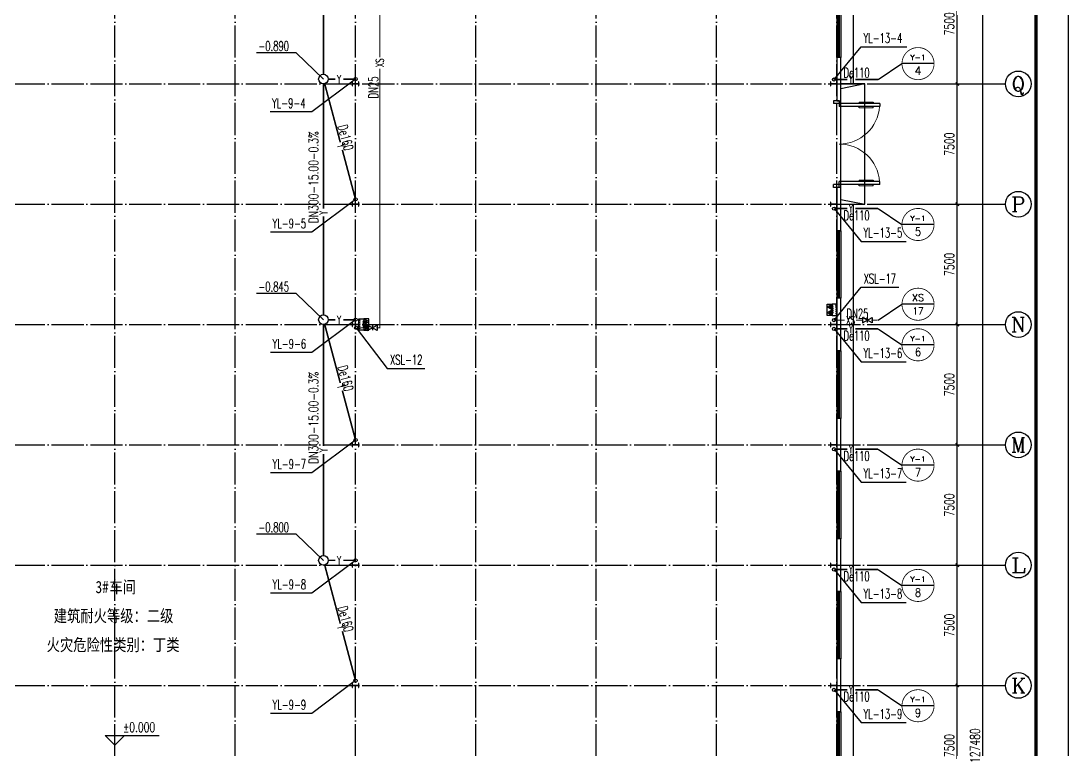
# Model space of a CAD drawing. Extents: x 14204718 to 16986381, y -1556765 to -15898.
# Drawn here: x 14903466 to 14968716, y -368471 to -323019 of the extents above; entities that cross this region are included whole.
import ezdxf
from ezdxf.enums import TextEntityAlignment as Align

# ---------------------------------------------------------------- set-up
doc = ezdxf.new("R2010")
doc.units = 0
doc.header["$LTSCALE"] = 1000
doc.header["$MEASUREMENT"] = 0
doc.linetypes.add('DOTE', pattern=[2.42, 2, -0.2, 0.02, -0.2])
for name, color, linetype in [('AXIS', 3, 'Continuous'), ('AXIS_TEXT', 7, 'Continuous'), ('COLUMN', 2, 'Continuous'), ('DIM_ELEV', 3, 'Continuous'), ('DIM_消防', 3, 'Continuous'), ('DIM_雨水', 3, 'Continuous'), ('DOTE', 8, 'DOTE'), ('EQUIP_消防', 7, 'Continuous'), ('PIPE-消防', 1, 'Continuous'), ('PIPE-雨水', 4, 'Continuous'), ('PUB_TEXT', 7, 'Continuous'), ('TEXT_消防', 7, 'Continuous'), ('TEXT_雨水', 7, 'Continuous'), ('TK', 4, 'Continuous'), ('TWT_LEAD', 3, 'Continuous'), ('TWT_TEXT', 7, 'Continuous'), ('VALVE_消防', 7, 'Continuous'), ('VPIPE-消防', 1, 'Continuous'), ('VPIPE-雨水', 4, 'Continuous'), ('WALL-PARAPET', 6, 'Continuous'), ('WELL_雨水', 4, 'Continuous'), ('WINDOW', 4, 'Continuous')]:
    doc.layers.add(name, color=color, linetype=linetype)
doc.styles.add('_TCH_AXIS', font='COMPLEX', dxfattribs={"bigfont": 'GBCBIG'})
doc.styles.add('_TCH_DIM', font='SIMPLEX', dxfattribs={"bigfont": 'GBCBIG'})
doc.styles.add('_TCH_DIM_T3', font='SIMPLEX', dxfattribs={"width": 0.705882, "bigfont": 'GBCBIG'})
doc.styles.add('_TWT_CIRCLE', font='COMPLEX', dxfattribs={"width": 1.1, "height": 3, "bigfont": 'HZTXT'})
doc.styles.add('_TWT_PIPEDN', font='SIMPLEX', dxfattribs={"width": 0.8, "height": 3, "bigfont": 'HZTXT'})
doc.styles.add('_TWT_PIPETEXT', font='COMPLEX', dxfattribs={"width": 0.8, "height": 2.5, "bigfont": 'HZTXT'})
doc.styles.add('_TWT_SERIAL', font='COMPLEX', dxfattribs={"width": 0.8, "height": 3, "bigfont": 'HZTXT'})
doc.styles.add('COMPLEX', font='COMPLEX')
doc.styles.add('YAYA', font='', dxfattribs={"width": 0.8, "height": 1})
doc.styles.get('YAYA').set_extended_font_data('SimSun')
doc.dimstyles.new('_TCH_ARCH&&200', dxfattribs={"dimtxt": 595, "dimasz": 200, "dimexe": 500, "dimexo": 600, "dimgap": 200, "dimtad": 1, "dimdec": 0, "dimzin": 0, "dimdsep": 46, "dimtxsty": '_TCH_DIM_T3', "dimblk": 'ARCHTICK', "dimcen": 0.09, "dimclrt": 7, "dimazin": 2, "dimtfac": 1, "dimtdec": 0, "dimtix": 1, "dimtmove": 2, "dimatfit": 3, "dimfxl": 0, "dimtolj": 1, "dimtzin": 0, "dimarcsym": 0})

# ---------------------------------------------------------------- blocks, each defined once
blk = doc.blocks.new('A$C797E1D2B')
at = {"layer": 'COLUMN'}
h = blk.add_hatch(color=256, dxfattribs=at)
h.paths.add_polyline_path([(125, 400), (250, 400), (250, 388), (130, 388), (130, 200), (125, 200)])
h.paths.add_polyline_path([(0, 400), (125, 400), (125, 200), (120, 200), (120, 388), (0, 388)])
h.paths.add_polyline_path([(0, 12), (120, 12), (120, 200), (125, 200), (125, 0), (0, 0)])
h.paths.add_polyline_path([(125, 200), (130, 200), (130, 12), (250, 12), (250, 0), (125, 0)])
blk.add_lwpolyline([(250, 0), (250, 12), (130, 12), (130, 388), (250, 388), (250, 400), (0, 400), (0, 388), (120, 388), (120, 12), (0, 12), (0, 0)], close=True, dxfattribs=at)
blk = doc.blocks.new('消防软管卷盘')
blk.add_lwpolyline([(4963954, 151899), (4963954, 150312), (4964641, 150312), (4964641, 151899)], close=True)
for points, const_width in [([(4964134, 151704), (4964482, 151704)], 1), ([(4964134, 151566), (4964482, 151566)], 1), ([(4964134, 151428), (4964482, 151428)], 1), ([(4964134, 151290), (4964482, 151290)], 1), ([(4964134, 151152), (4964482, 151152)], 1), ([(4964134, 151014), (4964482, 151014)], 0.1), ([(4964134, 150876), (4964482, 150876)], 1), ([(4964134, 150738), (4964482, 150738)], 1), ([(4964150, 150600), (4964499, 150600)], 1), ([(4964150, 150462), (4964499, 150462)], 1)]:
    blk.add_lwpolyline(points, dxfattribs=dict(const_width=const_width))
for centre, start, end in [((4964134, 151636), 90, 270), ((4964134, 151360), 90, 270), ((4964134, 151084), 90, 270), ((4964482, 151498), 270, 90), ((4964482, 151222), 270, 90), ((4964482, 150946), 270, 90), ((4964134, 150808), 90, 270), ((4964150, 150532), 90, 270), ((4964499, 150670), 270, 90)]:
    blk.add_arc(centre, 69, start, end)
blk = doc.blocks.new('$TwtSys$00000546')
h = blk.add_hatch()
h.set_pattern_fill('ANSI31', color=256, scale=200, style=0)
h.set_pattern_definition([(45, (-38543.802, -6670.83), (-17.67767, 17.67767), [])])
h.paths.add_polyline_path([(-65, 174), (65, 174), (65, 44), (-65, 44)])
for points in [[(0, 344), (-198, 0), (198, 0)], [(-65, 174), (65, 174), (65, 44), (-65, 44)]]:
    blk.add_lwpolyline(points, close=True)
blk = doc.blocks.new('92623')
blk.add_lwpolyline([(8910066, 83014), (8909273, 83014), (8909273, 82670), (8910066, 82670)], close=True)
at = {"xscale": -0.5, "yscale": 0.5, "zscale": 0.5, "rotation": 89.99999999998747}
blk.add_blockref('消防软管卷盘', (8985223, 2565334), dxfattribs=at)
at = {"layer": 'EQUIP_消防', "rotation": 180}
for p in [(8909471, 83014), (8909868, 83014)]:
    blk.add_blockref('$TwtSys$00000546', p, dxfattribs=at)
blk = doc.blocks.new('GeYuanFrame_68086672', base_point=(20.09, 4.53))
at = {"layer": 'TK'}
blk.add_lwpolyline([(20.09, 4.53), (20.09, 598.53), (1071.09, 598.53), (1071.09, 4.53)], close=True, dxfattribs=at)
at = {"layer": 'TK', "const_width": 1}
blk.add_lwpolyline([(45.09, 588.53), (1061.09, 588.53), (1061.09, 14.53), (45.09, 14.53)], close=True, dxfattribs=at)
blk = doc.blocks.new('_AXISO')
blk.add_circle((0, 0), 0.5)
at = {"layer": 'AXIS_TEXT', "style": 'COMPLEX', "width": 1.041667}
blk.add_attdef('A', text='', height=0.56, dxfattribs=at).set_placement((-0.25, -0.28), (0.25, -0.28), align=Align.FIT)
blk = doc.blocks.new('_ArchTick')
at = {"color": 0, "linetype": 'ByBlock', "const_width": 0.4}
blk.add_lwpolyline([(-0.5, -0.5), (0.5, 0.5)], dxfattribs=at)
blk = doc.blocks.new('*D193')
at = {"layer": 'AXIS', "color": 0, "lineweight": -2}
for p, q in [((14957416, -304454), (14963916, -304454)), ((14963416, -431934), (14963416, -304454)), ((14957416, -431934), (14963916, -431934))]:
    blk.add_line(p, q, dxfattribs=at)
at = {"layer": 'Defpoints', "color": 0}
for p in [(14956816, -304454), (14963416, -304454), (14956816, -431934)]:
    blk.add_point(p, dxfattribs=at)
at = {"layer": 'AXIS', "color": 0, "lineweight": -2, "xscale": 200, "yscale": 200, "zscale": 200}
for p, rotation in [((14963416, -304454), 90), ((14963416, -431934), 270)]:
    blk.add_blockref('_ArchTick', p, dxfattribs=dict(at, rotation=rotation))
at = {"layer": 'AXIS', "color": 7, "insert": (14962919, -368194), "char_height": 595, "attachment_point": 5, "rotation": 90, "style": '_TCH_DIM_T3'}
blk.add_mtext('\\A1;127480', dxfattribs=at)
blk = doc.blocks.new('*D203')
at = {"layer": 'AXIS', "color": 0, "lineweight": -2}
for p, q in [((14957416, -364444), (14962316, -364444)), ((14961816, -371944), (14961816, -364444)), ((14957416, -371944), (14962316, -371944))]:
    blk.add_line(p, q, dxfattribs=at)
at = {"layer": 'Defpoints', "color": 0}
for p in [(14956816, -364444), (14961816, -364444), (14956816, -371944)]:
    blk.add_point(p, dxfattribs=at)
at = {"layer": 'AXIS', "color": 0, "lineweight": -2, "xscale": 200, "yscale": 200, "zscale": 200}
for p, rotation in [((14961816, -364444), 90), ((14961816, -371944), 270)]:
    blk.add_blockref('_ArchTick', p, dxfattribs=dict(at, rotation=rotation))
at = {"layer": 'AXIS', "color": 7, "insert": (14961319, -368194), "char_height": 595, "attachment_point": 5, "rotation": 90, "style": '_TCH_DIM_T3'}
blk.add_mtext('\\A1;7500', dxfattribs=at)
blk = doc.blocks.new('*D204')
at = {"layer": 'AXIS', "color": 0, "lineweight": -2}
for p, q in [((14957416, -356944), (14962316, -356944)), ((14961816, -364444), (14961816, -356944)), ((14957416, -364444), (14962316, -364444))]:
    blk.add_line(p, q, dxfattribs=at)
at = {"layer": 'Defpoints', "color": 0}
for p in [(14956816, -356944), (14961816, -356944), (14956816, -364444)]:
    blk.add_point(p, dxfattribs=at)
at = {"layer": 'AXIS', "color": 0, "lineweight": -2, "xscale": 200, "yscale": 200, "zscale": 200}
for p, rotation in [((14961816, -356944), 90), ((14961816, -364444), 270)]:
    blk.add_blockref('_ArchTick', p, dxfattribs=dict(at, rotation=rotation))
at = {"layer": 'AXIS', "color": 7, "insert": (14961319, -360694), "char_height": 595, "attachment_point": 5, "rotation": 90, "style": '_TCH_DIM_T3'}
blk.add_mtext('\\A1;7500', dxfattribs=at)
blk = doc.blocks.new('*D205')
at = {"layer": 'AXIS', "color": 0, "lineweight": -2}
for p, q in [((14957416, -349444), (14962316, -349444)), ((14961816, -356944), (14961816, -349444)), ((14957416, -356944), (14962316, -356944))]:
    blk.add_line(p, q, dxfattribs=at)
at = {"layer": 'Defpoints', "color": 0}
for p in [(14956816, -349444), (14961816, -349444), (14956816, -356944)]:
    blk.add_point(p, dxfattribs=at)
at = {"layer": 'AXIS', "color": 0, "lineweight": -2, "xscale": 200, "yscale": 200, "zscale": 200}
for p, rotation in [((14961816, -349444), 90), ((14961816, -356944), 270)]:
    blk.add_blockref('_ArchTick', p, dxfattribs=dict(at, rotation=rotation))
at = {"layer": 'AXIS', "color": 7, "insert": (14961319, -353194), "char_height": 595, "attachment_point": 5, "rotation": 90, "style": '_TCH_DIM_T3'}
blk.add_mtext('\\A1;7500', dxfattribs=at)
blk = doc.blocks.new('*D206')
at = {"layer": 'AXIS', "color": 0, "lineweight": -2}
for p, q in [((14957416, -341944), (14962316, -341944)), ((14961816, -349444), (14961816, -341944)), ((14957416, -349444), (14962316, -349444))]:
    blk.add_line(p, q, dxfattribs=at)
at = {"layer": 'Defpoints', "color": 0}
for p in [(14956816, -341944), (14961816, -341944), (14956816, -349444)]:
    blk.add_point(p, dxfattribs=at)
at = {"layer": 'AXIS', "color": 0, "lineweight": -2, "xscale": 200, "yscale": 200, "zscale": 200}
for p, rotation in [((14961816, -341944), 90), ((14961816, -349444), 270)]:
    blk.add_blockref('_ArchTick', p, dxfattribs=dict(at, rotation=rotation))
at = {"layer": 'AXIS', "color": 7, "insert": (14961319, -345694), "char_height": 595, "attachment_point": 5, "rotation": 90, "style": '_TCH_DIM_T3'}
blk.add_mtext('\\A1;7500', dxfattribs=at)
blk = doc.blocks.new('*D207')
at = {"layer": 'AXIS', "color": 0, "lineweight": -2}
for p, q in [((14957416, -334444), (14962316, -334444)), ((14961816, -341944), (14961816, -334444)), ((14957416, -341944), (14962316, -341944))]:
    blk.add_line(p, q, dxfattribs=at)
at = {"layer": 'Defpoints', "color": 0}
for p in [(14956816, -334444), (14961816, -334444), (14956816, -341944)]:
    blk.add_point(p, dxfattribs=at)
at = {"layer": 'AXIS', "color": 0, "lineweight": -2, "xscale": 200, "yscale": 200, "zscale": 200}
for p, rotation in [((14961816, -334444), 90), ((14961816, -341944), 270)]:
    blk.add_blockref('_ArchTick', p, dxfattribs=dict(at, rotation=rotation))
at = {"layer": 'AXIS', "color": 7, "insert": (14961319, -338194), "char_height": 595, "attachment_point": 5, "rotation": 90, "style": '_TCH_DIM_T3'}
blk.add_mtext('\\A1;7500', dxfattribs=at)
blk = doc.blocks.new('*D208')
at = {"layer": 'AXIS', "color": 0, "lineweight": -2}
for p, q in [((14957416, -326944), (14962316, -326944)), ((14961816, -334444), (14961816, -326944)), ((14957416, -334444), (14962316, -334444))]:
    blk.add_line(p, q, dxfattribs=at)
at = {"layer": 'Defpoints', "color": 0}
for p in [(14956816, -326944), (14961816, -326944), (14956816, -334444)]:
    blk.add_point(p, dxfattribs=at)
at = {"layer": 'AXIS', "color": 0, "lineweight": -2, "xscale": 200, "yscale": 200, "zscale": 200}
for p, rotation in [((14961816, -326944), 90), ((14961816, -334444), 270)]:
    blk.add_blockref('_ArchTick', p, dxfattribs=dict(at, rotation=rotation))
at = {"layer": 'AXIS', "color": 7, "insert": (14961319, -330694), "char_height": 595, "attachment_point": 5, "rotation": 90, "style": '_TCH_DIM_T3'}
blk.add_mtext('\\A1;7500', dxfattribs=at)
blk = doc.blocks.new('*D209')
at = {"layer": 'AXIS', "color": 0, "lineweight": -2}
for p, q in [((14957416, -319444), (14962316, -319444)), ((14961816, -326944), (14961816, -319444)), ((14957416, -326944), (14962316, -326944))]:
    blk.add_line(p, q, dxfattribs=at)
at = {"layer": 'Defpoints', "color": 0}
for p in [(14956816, -319444), (14961816, -319444), (14956816, -326944)]:
    blk.add_point(p, dxfattribs=at)
at = {"layer": 'AXIS', "color": 0, "lineweight": -2, "xscale": 200, "yscale": 200, "zscale": 200}
for p, rotation in [((14961816, -319444), 90), ((14961816, -326944), 270)]:
    blk.add_blockref('_ArchTick', p, dxfattribs=dict(at, rotation=rotation))
at = {"layer": 'AXIS', "color": 7, "insert": (14961319, -323194), "char_height": 595, "attachment_point": 5, "rotation": 90, "style": '_TCH_DIM_T3'}
blk.add_mtext('\\A1;7500', dxfattribs=at)
blk = doc.blocks.new('$DorLib2D$00000011')
at = {"lineweight": 13}
for p, q in [((-0.483, 0.396), (-0.483, 0.235)), ((-0.417, 0.396), (-0.417, 0.235)), ((0.417, 0.396), (0.417, 0.235)), ((0.483, 0.396), (0.483, 0.235))]:
    blk.add_line(p, q, dxfattribs=at)
for p, q in [((-0.483, 0.396), (-0.467, 0.396)), ((-0.467, 0.471), (-0.467, -0.062)), ((-0.467, 0.471), (-0.433, 0.471)), ((-0.433, 0.471), (-0.433, 0.004)), ((-0.417, 0.396), (-0.433, 0.396)), ((0.417, 0.396), (0.433, 0.396)), ((0.433, 0.471), (0.433, 0.004)), ((0.467, 0.471), (0.433, 0.471)), ((0.467, 0.471), (0.467, -0.062)), ((0.483, 0.396), (0.467, 0.396)), ((-0.483, 0.235), (-0.467, 0.235)), ((-0.417, 0.235), (-0.433, 0.235)), ((0.417, 0.235), (0.433, 0.235)), ((0.483, 0.235), (0.467, 0.235)), ((-0.5, 0.004), (-0.433, 0.004)), ((-0.5, 0.004), (-0.5, -0.062)), ((0.5, 0.004), (0.433, 0.004)), ((0.5, 0.004), (0.5, -0.062)), ((-0.5, -0.062), (-0.467, -0.062)), ((0.5, -0.062), (0.467, -0.062))]:
    blk.add_line(p, q)
for centre, start, end in [((-0.467, 0.004), 0, 85.904), ((0.467, 0.004), 94.096, 180)]:
    blk.add_arc(centre, 0.467, start, end, dxfattribs=at)
blk = doc.blocks.new('$TCHSYS$WIN2D')
for p, q in [((-0.5, 0.5), (0.5, 0.5)), ((-0.5, 0.5), (-0.5, -0.5)), ((0.5, 0.5), (0.5, -0.5)), ((0.5, 0.167), (-0.5, 0.167)), ((0.5, -0.167), (-0.5, -0.167)), ((-0.5, -0.5), (0.5, -0.5))]:
    blk.add_line(p, q)
blk = doc.blocks.new('$TWTSYS$00000187')
blk.add_circle((0, 0, 0), 0.5)
blk = doc.blocks.new('$VALVE$00000296')
for points in [[(-125, 72), (-125, -72), (125, 72), (125, -72), (-125, 72)], [(0, 60), (0, -64)]]:
    blk.add_lwpolyline(points)
for p in [(-125, 0), (125, 0)]:
    blk.add_point(p)

msp = doc.modelspace()

# ---------------------------------------------------------------- hatches: boundary and pattern name
at = {"layer": 'PIPE-消防', "linetype": 'Continuous'}
for points in [[(14925829.6, -342147.1), (14925829.6, -342182.1), (14925864.6, -342182.1)], [(14925829.6, -342147.1), (14925864.6, -342147.1), (14925864.6, -342182.1)]]:
    msp.add_hatch(color=256, dxfattribs=at).paths.add_polyline_path(points)

# ---------------------------------------------------------------- linework, layer by layer
at = {"color": 8, "ltscale": 0.5}
for p, q in [((14956056.4, -326944.1), (14954556.4, -327244.1)), ((14954556.4, -334144.1), (14956056.4, -334444.1))]:
    msp.add_line(p, q, dxfattribs=at)
for points in [[(14955356.4, -326944.1), (14955356.4, -303654.1), (14946816.4, -303654.1)], [(14954556.4, -334444.1), (14956056.4, -334444.1), (14956056.4, -326944.1), (14954556.4, -326944.1)], [(14955356.4, -401944.1), (14955356.4, -334444.1)]]:
    msp.add_lwpolyline(points, dxfattribs=at)
at = {"layer": 'AXIS'}
for p, q in [((14956816.4, -326944.1), (14964816.4, -326944.1)), ((14956816.4, -334444.1), (14964816.4, -334444.1)), ((14956816.4, -341944.1), (14964816.4, -341944.1)), ((14956816.4, -349444.1), (14964816.4, -349444.1)), ((14956816.4, -356944.1), (14964816.4, -356944.1)), ((14956816.4, -364444.1), (14964816.4, -364444.1))]:
    msp.add_line(p, q, dxfattribs=at)
at = {"layer": 'DIM_ELEV'}
for p, q in [((14909316.4, -368157.2), (14908716.4, -367557.2)), ((14908716.4, -367557.2), (14912076.4, -367557.2)), ((14909316.4, -368157.2), (14909916.4, -367557.2))]:
    msp.add_line(p, q, dxfattribs=at)
at = {"layer": 'DIM_消防'}
for p, q in [((14956873.6, -326668.9), (14958368.1, -325679.4)), ((14960368.1, -325679.4), (14958368.1, -325679.4)), ((14956873.6, -334719.3), (14958368.1, -335708.8)), ((14960368.1, -335708.8), (14958368.1, -335708.8)), ((14954133.2, -341668.9), (14955815.7, -339625.2, 3000)), ((14955815.7, -339625.2, 3000), (14958161.2, -339625.2, 3000)), ((14956873.6, -341668.9), (14958368.1, -340679.4)), ((14960368.1, -340679.4), (14958368.1, -340679.4)), ((14924357.3, -342147.1), (14926281.6, -344681.9)), ((14956873.6, -342219.3), (14958368.1, -343208.8)), ((14960368.1, -343208.8), (14958368.1, -343208.8)), ((14926281.6, -344681.9), (14928644.8, -344681.9)), ((14956873.6, -349719.3), (14958368.1, -350708.8)), ((14960368.1, -350708.8), (14958368.1, -350708.8)), ((14956873.6, -357219.3), (14958368.1, -358208.8)), ((14960368.1, -358208.8), (14958368.1, -358208.8)), ((14956873.6, -364719.3), (14958368.1, -365708.8)), ((14960368.1, -365708.8), (14958368.1, -365708.8))]:
    msp.add_line(p, q, dxfattribs=at)
at = {"layer": 'DIM_消防', "const_width": 50}
for points in [[(14960368.1, -325679.4, 1), (14958368.1, -325679.4, 1)], [(14960368.1, -335708.8, 1), (14958368.1, -335708.8, 1)], [(14960368.1, -340679.4, 1), (14958368.1, -340679.4, 1)], [(14960368.1, -343208.8, 1), (14958368.1, -343208.8, 1)], [(14960368.1, -350708.8, 1), (14958368.1, -350708.8, 1)], [(14960368.1, -358208.8, 1), (14958368.1, -358208.8, 1)], [(14960368.1, -365708.8, 1), (14958368.1, -365708.8, 1)]]:
    msp.add_lwpolyline(points, format="xyb", close=True, dxfattribs=at)
at = {"layer": 'DIM_雨水'}
for p, q in [((14954133.2, -326668.9), (14955815.7, -324625.2)), ((14955815.7, -324625.2), (14958665.8, -324625.2)), ((14924316.4, -326644.1, 3000), (14921586, -328687.8)), ((14921586, -328687.8), (14918989.9, -328687.8)), ((14924316.4, -334144.1, 3000), (14921586, -336187.8)), ((14954133.2, -334719.3), (14955815.7, -336763)), ((14921586, -336187.8), (14919025.9, -336187.8)), ((14955815.7, -336763), (14958629.3, -336763)), ((14924316.4, -341644.1, 3000), (14921586, -343687.8)), ((14954133.2, -342219.3), (14955815.7, -344263)), ((14921586, -343687.8), (14919025.9, -343687.8)), ((14955815.7, -344263), (14958629.3, -344263)), ((14924316.4, -349144.1, 3000), (14921586, -351187.8)), ((14954133.2, -349719.3), (14955815.7, -351763)), ((14921586, -351187.8), (14919025.9, -351187.8)), ((14955815.7, -351763), (14958629.3, -351763)), ((14924316.4, -356644.1, 3000), (14921586, -358687.8)), ((14954133.2, -357219.3), (14955815.7, -359263)), ((14921586, -358687.8), (14919025.9, -358687.8)), ((14955815.7, -359263), (14958629.3, -359263)), ((14924316.4, -364144.1, 3000), (14921586, -366187.8)), ((14954133.2, -364719.3), (14955815.7, -366763)), ((14921586, -366187.8), (14919025.9, -366187.8)), ((14955815.7, -366763), (14958629.3, -366763))]:
    msp.add_line(p, q, dxfattribs=at)
at = {"layer": 'DOTE'}
for p, q in [((14909316.4, -434194.1), (14909316.4, -302194.1)), ((14916816.4, -434194.1), (14916816.4, -302194.1)), ((14924316.4, -434194.1), (14924316.4, -302194.1)), ((14931816.4, -434194.1), (14931816.4, -302194.1)), ((14939316.4, -434194.1), (14939316.4, -302194.1)), ((14946816.4, -434194.1), (14946816.4, -302194.1)), ((14954316.4, -434194.1), (14954316.4, -302194.1)), ((14861816.4, -326944.1), (14956816.4, -326944.1)), ((14861816.4, -334444.1), (14956816.4, -334444.1)), ((14861816.4, -341944.1), (14956816.4, -341944.1)), ((14861816.4, -349444.1), (14956816.4, -349444.1)), ((14861816.4, -356944.1), (14956816.4, -356944.1)), ((14861816.4, -364444.1), (14956816.4, -364444.1))]:
    msp.add_line(p, q, dxfattribs=at)
at = {"layer": 'PIPE-消防', "linetype": 'Continuous', "const_width": 70}
for points in [[(14925829.6, -325282.8), (14925829.6, -312147.1)], [(14925829.6, -342147.1), (14925829.6, -326000.9)], [(14954233.2, -341668.9), (14954792.2, -341668.9)], [(14955510.3, -341668.9), (14955905.1, -341668.9)], [(14956505.1, -341668.9), (14956856.8, -341668.9)], [(14924457.3, -342147.1), (14925066.7, -342147.1)], [(14925666.7, -342147.1), (14925829.6, -342147.1)]]:
    msp.add_lwpolyline(points, dxfattribs=at)
at = {"layer": 'PIPE-雨水', "linetype": 'Continuous', "const_width": 100}
for points in [[(14922316.4, -326344.1), (14922316.4, -319586.9)], [(14922316.4, -334719.3), (14922316.4, -326944.1)], [(14922393.7, -326933.9), (14923368.4, -330589.1)], [(14954233.2, -326668.9), (14954965.6, -326668.9)], [(14955455.2, -326668.9), (14956873.6, -326668.9)], [(14923494.6, -331062.1), (14924290.6, -334047.4)], [(14954233.2, -334719.3), (14954965.6, -334719.3)], [(14955455.2, -334719.3), (14956873.6, -334719.3)], [(14922316.4, -341344.1), (14922316.4, -335208.8)], [(14922316.4, -349518.9), (14922316.4, -341944.1)], [(14922393.7, -341933.9), (14923368.4, -345589.1)], [(14954233.2, -342219.3), (14954965.6, -342219.3)], [(14955455.2, -342219.3), (14956873.6, -342219.3)], [(14923494.6, -346062.1), (14924290.6, -349047.4)], [(14954233.2, -349719.3), (14954965.6, -349719.3)], [(14955455.2, -349719.3), (14956873.6, -349719.3)], [(14922316.4, -356344.1), (14922316.4, -350008.4)], [(14922393.7, -356933.9), (14923368.4, -360589.1)], [(14954233.2, -357219.3), (14954965.6, -357219.3)], [(14955455.2, -357219.3), (14956873.6, -357219.3)], [(14923494.6, -361062.1), (14924290.6, -364047.4)], [(14954233.2, -364719.3), (14954965.6, -364719.3)], [(14955455.2, -364719.3), (14956873.6, -364719.3)]]:
    msp.add_lwpolyline(points, dxfattribs=at)
at = {"layer": 'PIPE-雨水', "linetype": 'Continuous', "ltscale": 2, "const_width": 100}
for points in [[(14923064.1, -326644.1), (14922616.4, -326644.1)], [(14924216.4, -326644.1), (14923553.6, -326644.1)], [(14923064.1, -341644.1), (14922616.4, -341644.1)], [(14924216.4, -341644.1), (14923553.6, -341644.1)], [(14923064.1, -356644.1), (14922616.4, -356644.1)], [(14924216.4, -356644.1), (14923553.6, -356644.1)]]:
    msp.add_lwpolyline(points, dxfattribs=at)
at = {"layer": 'TWT_LEAD'}
for p, q in [((14920624.8, -325005.5), (14918142.9, -325005.5)), ((14922316.4, -326644.1), (14920624.8, -325005.5)), ((14920624.8, -340005.5), (14918142.9, -340005.5)), ((14922316.4, -341644.1), (14920624.8, -340005.5)), ((14920624.8, -355005.5), (14918142.9, -355005.5)), ((14922316.4, -356644.1), (14920624.8, -355005.5))]:
    msp.add_line(p, q, dxfattribs=at)
at = {"layer": 'VPIPE-消防', "linetype": 'Continuous'}
for centre in [(14954133.2, -341668.9), (14924357.3, -342147.1)]:
    msp.add_circle(centre, 100, dxfattribs=at)
at = {"layer": 'VPIPE-雨水', "linetype": 'Continuous'}
for centre in [(14924316.4, -326644.1), (14954133.2, -326668.9), (14924316.4, -334144.1), (14954133.2, -334719.3), (14924316.4, -341644.1), (14954133.2, -342219.3), (14924316.4, -349144.1), (14954133.2, -349719.3), (14924316.4, -356644.1), (14954133.2, -357219.3), (14924316.4, -364144.1), (14954133.2, -364719.3)]:
    msp.add_circle(centre, 100, dxfattribs=at)
at = {"layer": 'WALL-PARAPET'}
for p, q in [((14954556.4, -325294.1), (14954316.4, -325294.1)), ((14954316.4, -325294.1), (14954316.4, -327994.1)), ((14954556.4, -327994.1), (14954556.4, -325294.1)), ((14954316.4, -327994.1), (14954556.4, -327994.1)), ((14954556.4, -333394.1), (14954316.4, -333394.1)), ((14954316.4, -333394.1), (14954316.4, -336094.1)), ((14954556.4, -336094.1), (14954556.4, -333394.1)), ((14954316.4, -336094.1), (14954556.4, -336094.1)), ((14954556.4, -340294.1), (14954316.4, -340294.1)), ((14954316.4, -340294.1), (14954316.4, -343594.1)), ((14954556.4, -343594.1), (14954556.4, -340294.1)), ((14954316.4, -343594.1), (14954556.4, -343594.1)), ((14954556.4, -347794.1), (14954316.4, -347794.1)), ((14954316.4, -347794.1), (14954316.4, -351094.1)), ((14954556.4, -351094.1), (14954556.4, -347794.1)), ((14954316.4, -351094.1), (14954556.4, -351094.1)), ((14954556.4, -355294.1), (14954316.4, -355294.1)), ((14954316.4, -355294.1), (14954316.4, -358594.1)), ((14954556.4, -358594.1), (14954556.4, -355294.1)), ((14954316.4, -358594.1), (14954556.4, -358594.1)), ((14954556.4, -362794.1), (14954316.4, -362794.1)), ((14954316.4, -362794.1), (14954316.4, -366094.1)), ((14954556.4, -366094.1), (14954556.4, -362794.1)), ((14954316.4, -366094.1), (14954556.4, -366094.1))]:
    msp.add_line(p, q, dxfattribs=at)
at = {"layer": 'WINDOW'}
msp.add_line((14954556.4, -333394.1), (14954556.4, -327994.1), dxfattribs=at)

# ---------------------------------------------------------------- block references
for name, p, xscale, yscale, zscale, rotation in [('GeYuanFrame_68086672', (14849916.4, -268594.1), 200, 200, 200, 270), ('92623', (14880795.4, -8199351.2), -0.882, 0.882, 0.882, 270), ('92623', (14998049.5, -8200267.4), 0.882, 0.882, 0.882, 90)]:
    msp.add_blockref(name, p, dxfattribs=dict(xscale=xscale, yscale=yscale, zscale=zscale, rotation=rotation))
at = {"rotation": 270}
for p in [(14924116.4, -326819.1), (14953916.4, -326819.1), (14924116.4, -334319.1), (14953916.4, -334319.1), (14924116.4, -341819.1), (14953916.4, -341819.1), (14924116.4, -349319.1), (14953916.4, -349319.1), (14924116.4, -356819.1), (14953916.4, -356819.1), (14924116.4, -364319.1), (14953916.4, -364319.1)]:
    msp.add_blockref('A$C797E1D2B', p, dxfattribs=at)
at = {"layer": 'AXIS'}
ref = msp.add_blockref('_AXISO', (14965616.4, -326944.1), dxfattribs=dict(at, xscale=1600, yscale=1600, zscale=1600))
ref.add_attrib('A', 'Q', dxfattribs={"layer": 'AXIS_TEXT', "ltscale": 0.5, "height": 905.1, "style": '_TCH_AXIS', "width": 1.3125}).set_placement((14965163.9, -327396.6), (14966069, -327396.6), align=Align.FIT)
ref = msp.add_blockref('_AXISO', (14965616.4, -334444.1), dxfattribs=dict(at, xscale=1600, yscale=1600, zscale=1600))
ref.add_attrib('A', 'P', dxfattribs={"layer": 'AXIS_TEXT', "ltscale": 0.5, "height": 905.1, "style": '_TCH_AXIS', "width": 1.235294}).set_placement((14965163.9, -334896.6), (14966069, -334896.6), align=Align.FIT)
ref = msp.add_blockref('_AXISO', (14965616.4, -341944.1), dxfattribs=dict(at, xscale=1600, yscale=1600, zscale=1600))
ref.add_attrib('A', 'N', dxfattribs={"layer": 'AXIS_TEXT', "ltscale": 0.5, "height": 905.1, "style": '_TCH_AXIS', "width": 1.105263}).set_placement((14965163.9, -342396.6), (14966069, -342396.6), align=Align.FIT)
ref = msp.add_blockref('_AXISO', (14965616.4, -349444.1), dxfattribs=dict(at, xscale=1600, yscale=1600, zscale=1600))
ref.add_attrib('A', 'M', dxfattribs={"layer": 'AXIS_TEXT', "ltscale": 0.5, "height": 905.1, "style": '_TCH_AXIS'}).set_placement((14965163.9, -349896.6), (14966069, -349896.6), align=Align.FIT)
ref = msp.add_blockref('_AXISO', (14965616.4, -356944.1), dxfattribs=dict(at, xscale=1600, yscale=1600, zscale=1600))
ref.add_attrib('A', 'L', dxfattribs={"layer": 'AXIS_TEXT', "ltscale": 0.5, "height": 905.1, "style": '_TCH_AXIS', "width": 1.4}).set_placement((14965163.9, -357396.6), (14966069, -357396.6), align=Align.FIT)
ref = msp.add_blockref('_AXISO', (14965616.4, -364444.1), dxfattribs=dict(at, xscale=1600, yscale=1600, zscale=1600))
ref.add_attrib('A', 'K', dxfattribs={"layer": 'AXIS_TEXT', "ltscale": 0.5, "height": 905.1, "style": '_TCH_AXIS', "width": 1.105263}).set_placement((14965163.9, -364896.6), (14966069, -364896.6), align=Align.FIT)
at = {"layer": 'VALVE_消防', "yscale": 2.4, "zscale": 2.4}
for p, xscale in [((14956205.1, -341668.9), -2.4), ((14925366.7, -342147.1), 2.4)]:
    msp.add_blockref('$VALVE$00000296', p, dxfattribs=dict(at, xscale=xscale))
at = {"layer": 'WELL_雨水', "xscale": 600, "yscale": 600, "zscale": 600, "rotation": 270}
for p in [(14922316.4, -326644.1), (14922316.4, -341644.1), (14922316.4, -356644.1)]:
    msp.add_blockref('$TWTSYS$00000187', p, dxfattribs=at)
at = {"layer": 'WINDOW', "rotation": 90}
for name, p, xscale, yscale, zscale in [('$TCHSYS$WIN2D', (14954436.4, -323194.1), -4200, -240, -4200), ('$DorLib2D$00000011', (14954436.4, -330694.1), -5400, -5400, -5400), ('$TCHSYS$WIN2D', (14954436.4, -338194.1), -4200, -240, -4200), ('$TCHSYS$WIN2D', (14954436.4, -345694.1), -4200, -240, -4200), ('$TCHSYS$WIN2D', (14954436.4, -353194.1), -4200, -240, -4200), ('$TCHSYS$WIN2D', (14954436.4, -360694.1), -4200, -240, -4200), ('$TCHSYS$WIN2D', (14954436.4, -368194.1), -4200, -240, -4200)]:
    msp.add_blockref(name, p, dxfattribs=dict(at, xscale=xscale, yscale=yscale, zscale=zscale))

# ---------------------------------------------------------------- texts
at = {"layer": 'DIM_消防', "color": 7, "style": '_TWT_CIRCLE'}
for s, height, p, p2 in [('Y-1', 327.27, (14958888.1, -325459.4), (14959848.1, -325459.4)), ('4', 509.7, (14959154.5, -326376), (14959581.7, -326376)), ('Y-1', 327.27, (14958888.1, -335488.8), (14959848.1, -335488.8)), ('5', 517.5, (14959178.4, -336412), (14959557.8, -336412)), ('XS', 423.95, (14958990.6, -340478.6), (14959745.6, -340478.6)), ('17', 448.85, (14959027.2, -341324.7), (14959709, -341324.7)), ('Y-1', 327.27, (14958888.1, -342988.8), (14959848.1, -342988.8)), ('6', 517.5, (14959178.4, -343912), (14959557.8, -343912)), ('Y-1', 327.27, (14958888.1, -350488.8), (14959848.1, -350488.8)), ('7', 517.5, (14959178.4, -351412), (14959557.8, -351412)), ('Y-1', 327.27, (14958888.1, -357988.8), (14959848.1, -357988.8)), ('8', 517.5, (14959178.4, -358912), (14959557.8, -358912)), ('Y-1', 327.27, (14958888.1, -365488.8), (14959848.1, -365488.8)), ('9', 517.5, (14959178.4, -366412), (14959557.8, -366412))]:
    msp.add_text(s, height=height, dxfattribs=at).set_placement(p, p2, align=Align.FIT)
at = {"layer": 'PUB_TEXT'}
for s, height, style, width, p in [('3#', 759.49, 'YAYA', 0.8, (14908113.3, -358687.7)), ('车间', 759.49, 'YAYA', 0.8, (14908977.4, -358687.7)), ('建筑耐火等级：二级', 759.49, 'YAYA', 0.8, (14905507.4, -360487.7)), ('火灾危险性类别：丁类', 759.49, 'YAYA', 0.8, (14905065.2, -362287.7)), ('%%P0.000', 595, '_TCH_DIM', 0.705882, (14909816.4, -367347.2))]:
    msp.add_text(s, height=height, dxfattribs=dict(at, style=style, width=width)).set_placement(p)
at = {"layer": 'TEXT_消防', "style": '_TWT_PIPETEXT', "width": 0.64}
msp.add_text('XS', height=500, rotation=90, dxfattribs=at).set_placement((14926079.6, -325900.9))
at = {"layer": 'TEXT_消防', "linetype": 'Continuous', "style": '_TWT_PIPEDN', "width": 0.64}
msp.add_text('DN25', height=600, rotation=90, dxfattribs=at).set_placement((14925729.6, -327851.1))
msp.add_text('DN25', height=600, dxfattribs=at).set_placement((14954911.8, -341568.9))
at = {"layer": 'TEXT_消防', "style": '_TWT_PIPETEXT', "width": 0.64}
msp.add_text('XS', height=500, dxfattribs=at).set_placement((14954892.2, -341918.9))
at = {"layer": 'TEXT_雨水', "linetype": 'Continuous', "style": '_TWT_PIPEDN', "width": 0.64}
for p in [(14954726.2, -326547.9), (14954726.2, -335440.2), (14954726.2, -342940.2), (14954726.2, -350440.2), (14954726.2, -357940.2), (14954726.2, -365440.2)]:
    msp.add_text('De110', height=600, dxfattribs=at).set_placement(p)
at = {"layer": 'TEXT_雨水', "style": '_TWT_PIPETEXT', "width": 0.64}
for p in [(14923164.1, -326894.1), (14955065.6, -326918.9), (14955065.6, -334969.3), (14923164.1, -341894.1), (14955065.6, -342469.3), (14955065.6, -349969.3), (14923164.1, -356894.1), (14955065.6, -357469.3), (14955065.6, -364969.3)]:
    msp.add_text('Y', height=500, dxfattribs=at).set_placement(p)
at = {"layer": 'TEXT_雨水', "linetype": 'Continuous', "style": '_TWT_PIPEDN', "width": 0.64}
for p in [(14923203.4, -329582.1), (14923203.4, -344582.1), (14923203.4, -359582.1)]:
    msp.add_text('De160', height=600, rotation=284.931417, dxfattribs=at).set_placement(p)
at = {"layer": 'TEXT_雨水', "style": '_TWT_PIPETEXT', "width": 0.64}
for rotation, p in [(284.931417, (14923152.6, -330750.2)), (90, (14922566.4, -335108.8)), (284.931417, (14923152.6, -345750.2)), (90, (14922566.4, -349908.4)), (284.931417, (14923152.6, -360750.2))]:
    msp.add_text('Y', height=500, rotation=rotation, dxfattribs=at).set_placement(p)
at = {"layer": 'TWT_TEXT', "style": '_TWT_SERIAL', "width": 0.64}
for s, p in [('-0.890', (14918262.9, -324885.5)), ('YL-13-4', (14955967.5, -324385.2)), ('YL-9-4', (14919109.9, -328447.8)), ('YL-9-5', (14919145.9, -335947.8)), ('YL-13-5', (14955967.6, -336523)), ('-0.845', (14918262.9, -339885.5)), ('XSL-17', (14955974.9, -339385.2, 3000)), ('YL-9-6', (14919145.9, -343447.8)), ('XSL-12', (14926458.5, -344441.9)), ('YL-13-6', (14955967.6, -344023)), ('YL-9-7', (14919145.9, -350947.8)), ('YL-13-7', (14955967.6, -351523)), ('-0.800', (14918262.9, -354885.5)), ('YL-9-8', (14919145.9, -358447.8)), ('YL-13-8', (14955967.6, -359023)), ('YL-9-9', (14919145.9, -365947.8)), ('YL-13-9', (14955967.6, -366523))]:
    msp.add_text(s, height=600, dxfattribs=at).set_placement(p)
at = {"layer": 'TWT_TEXT', "style": '_TCH_DIM', "width": 0.705882}
for p in [(14921994.5, -335632.1), (14921994.5, -350632.1)]:
    msp.add_text('DN300-15.00-0.3%', height=595, rotation=90, dxfattribs=at).set_placement(p)

# ---------------------------------------------------------------- dimensions: what is measured, and where the dimension line sits
at = {"layer": 'AXIS'}
for p1, p2, distance, text, picture, middle in [((14956816.4, -431934.1), (14956816.4, -304454.1), -6600, '127480', '*D193', (14962918.9, -368194.1)), ((14956816.4, -326944.1), (14956816.4, -319444.1), -5000, '7500', '*D209', (14961318.9, -323194.1)), ((14956816.4, -334444.1), (14956816.4, -326944.1), -5000, '7500', '*D208', (14961318.9, -330694.1)), ((14956816.4, -341944.1), (14956816.4, -334444.1), -5000, '7500', '*D207', (14961318.9, -338194.1)), ((14956816.4, -349444.1), (14956816.4, -341944.1), -5000, '7500', '*D206', (14961318.9, -345694.1)), ((14956816.4, -356944.1), (14956816.4, -349444.1), -5000, '7500', '*D205', (14961318.9, -353194.1)), ((14956816.4, -364444.1), (14956816.4, -356944.1), -5000, '7500', '*D204', (14961318.9, -360694.1)), ((14956816.4, -371944.1), (14956816.4, -364444.1), -5000, '7500', '*D203', (14961318.9, -368194.1))]:
    dim = msp.add_aligned_dim(p1=p1, p2=p2, distance=distance, text=text, dimstyle='_TCH_ARCH&&200', dxfattribs=at)
    dim.commit()
    dim.dimension.update_dxf_attribs({"geometry": picture, "text_midpoint": middle})

doc.saveas('drawing.dxf')
